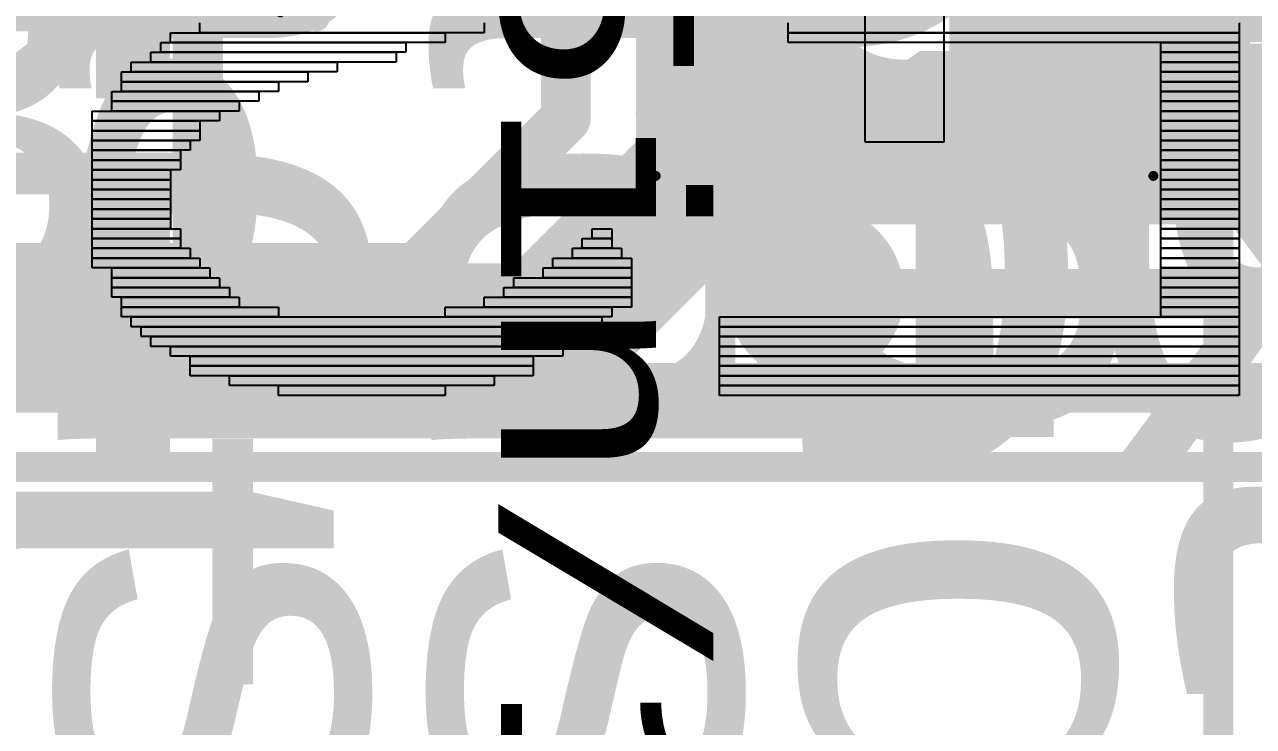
# Model space of a CAD drawing. Header units: inches. Extents: x -2.12 to 4.45, y -3.15 to 1.57.
# Drawn here: x 0.3591 to 0.6058, y -1.5477 to -1.4068 of the extents above; entities that cross this region are included whole.
import ezdxf

# ---------------------------------------------------------------- set-up
doc = ezdxf.new("R2010")
doc.units = ezdxf.units.IN
doc.header["$MEASUREMENT"] = 0
for name, color, linetype in [('Bottom', 5, 'Continuous'), ('Bottom Solder', 6, 'Continuous'), ('bPlace', 56, 'Continuous'), ('Dimension', 6, 'Continuous'), ('Keep-Out Layer', 6, 'Continuous'), ('Measures', 56, 'Continuous'), ('tDocu', 76, 'Continuous'), ('Top', 1, 'Continuous'), ('Top Glue Points', 56, 'Continuous'), ('Top Paste', 8, 'Continuous'), ('Top Solder', 216, 'Continuous'), ('Top Value', 56, 'Continuous'), ('tPlace', 56, 'Continuous'), ('Via Holes', 16, 'Continuous')]:
    doc.layers.add(name, color=color, linetype=linetype)
doc.styles.add('Arial', font='', dxfattribs={"height": 0.2})
doc.styles.add('Courier New', font='', dxfattribs={"height": 0.2})
doc.styles.get('Arial').set_extended_font_data('Arial')
doc.styles.get('Courier New').set_extended_font_data('Courier New')

# ---------------------------------------------------------------- blocks, each defined once
blk = doc.blocks.new('LED_0805_17')
at = {"layer": 'Top'}
for points in [[(-0.06299, 0.02953), (-0.01181, 0.02953), (-0.01181, -0.02953), (-0.06299, -0.02953)], [(0.01181, 0.02953), (0.06299, 0.02953), (0.06299, -0.02953), (0.01181, -0.02953)]]:
    blk.add_hatch(color=1, dxfattribs=at).paths.add_polyline_path(points)
at = {"layer": 'Top Paste'}
for points in [[(-0.06299, 0.02953), (-0.01181, 0.02953), (-0.01181, -0.02953), (-0.06299, -0.02953)], [(0.01181, 0.02953), (0.06299, 0.02953), (0.06299, -0.02953), (0.01181, -0.02953)]]:
    blk.add_hatch(color=8, dxfattribs=at).paths.add_polyline_path(points)
at = {"layer": 'Top Solder'}
for points in [[(-0.06699, 0.03353), (-0.00781, 0.03353), (-0.00781, -0.03353), (-0.06699, -0.03353)], [(0.00781, 0.03353), (0.06699, 0.03353), (0.06699, -0.03353), (0.00781, -0.03353)]]:
    blk.add_hatch(color=216, dxfattribs=at).paths.add_polyline_path(points)
at = {"layer": 'Top', "const_width": 0.002}
for points in [[(-0.07768, -0.0387), (-0.07768, 0.0387)], [(-0.07768, 0.0387), (0.07768, 0.0387)], [(0.07768, -0.0387), (0.07768, 0.0387)], [(-0.07768, -0.0387), (0.07768, -0.0387)]]:
    blk.add_lwpolyline(points, dxfattribs=at)
at = {"layer": 'Top', "const_width": 0.001}
for points in [[(-0.07818, 0.0387, 1), (-0.07718, 0.0387, 1)], [(-0.07818, 0.0387, 1), (-0.07718, 0.0387, 1)], [(0.07718, 0.0387, 1), (0.07818, 0.0387, 1)], [(0.07718, 0.0387, 1), (0.07818, 0.0387, 1)], [(-0.07818, -0.0387, 1), (-0.07718, -0.0387, 1)], [(-0.07818, -0.0387, 1), (-0.07718, -0.0387, 1)], [(0.07718, -0.0387, 1), (0.07818, -0.0387, 1)], [(0.07718, -0.0387, 1), (0.07818, -0.0387, 1)]]:
    blk.add_lwpolyline(points, format="xyb", close=True, dxfattribs=at)
at = {"layer": 'tPlace', "const_width": 0.005}
for points in [[(-0.065, 0.04, -0.414214), (-0.08, 0.025)], [(-0.08, -0.025, -0.414214), (-0.065, -0.04)]]:
    blk.add_lwpolyline(points, format="xyb", dxfattribs=at)
for points in [[(-0.065, 0.04), (-0.015, 0.04)], [(0.015, 0.04), (0.075, 0.04)], [(0.075, -0.04), (0.075, 0.04)], [(0.085, -0.04), (0.085, 0.04)], [(-0.08, -0.025), (-0.08, 0.025)], [(-0.065, -0.04), (-0.015, -0.04)], [(0.015, -0.04), (0.075, -0.04)]]:
    blk.add_lwpolyline(points, dxfattribs=at)
at = {"layer": 'tPlace', "const_width": 0.0025}
for points in [[(-0.06625, 0.04, 1), (-0.06375, 0.04, 1)], [(-0.06625, 0.04, 1), (-0.06375, 0.04, 1)], [(-0.01625, 0.04, 1), (-0.01375, 0.04, 1)], [(0.01375, 0.04, 1), (0.01625, 0.04, 1)], [(0.07375, 0.04, 1), (0.07625, 0.04, 1)], [(0.07375, 0.04, 1), (0.07625, 0.04, 1)], [(0.08375, 0.04, 1), (0.08625, 0.04, 1)], [(-0.08125, 0.025, 1), (-0.07875, 0.025, 1)], [(-0.08125, 0.025, 1), (-0.07875, 0.025, 1)], [(-0.08125, -0.025, 1), (-0.07875, -0.025, 1)], [(-0.08125, -0.025, 1), (-0.07875, -0.025, 1)], [(-0.06625, -0.04, 1), (-0.06375, -0.04, 1)], [(-0.06625, -0.04, 1), (-0.06375, -0.04, 1)], [(-0.01625, -0.04, 1), (-0.01375, -0.04, 1)], [(0.01375, -0.04, 1), (0.01625, -0.04, 1)], [(0.07375, -0.04, 1), (0.07625, -0.04, 1)], [(0.07375, -0.04, 1), (0.07625, -0.04, 1)], [(0.08375, -0.04, 1), (0.08625, -0.04, 1)]]:
    blk.add_lwpolyline(points, format="xyb", close=True, dxfattribs=at)
blk = doc.blocks.new('SMD3225_3_2X2_5X0_7_MTC_L_43')
at = {"layer": 'Measures', "style": 'Courier New'}
for s, p in [('Inner Pad Padstyle: RX47Y-4D0T', (-0.666, -0.315)), ('Outer Pad Padstyle: RX47Y59D0T', (-0.659, -0.415)), ('Alternate 1 Padstyle: OX60Y90D30P', (-0.712, -0.515))]:
    blk.add_text(s, height=0.0775, dxfattribs=at).set_placement(p)
blk = doc.blocks.new('TO_236AB_NEX_L_53')
at = {"layer": 'Measures', "style": 'Courier New'}
for s, p in [('Alt 1 Padstyle: OX60Y90D30P', (-0.583, -0.456)), ('Alt 2 Padstyle: OX90Y60D30P', (-0.583, -0.53))]:
    blk.add_text(s, height=0.0775, dxfattribs=at).set_placement(p)
blk = doc.blocks.new('CONN_QTH_030_02_L_D_A_K_FR_S00_72')
at = {"layer": 'Measures', "style": 'Courier New'}
blk.add_text('Alt 2 Padstyle: OX90Y60D30P', height=0.0775, dxfattribs=at).set_placement((-0.583, -1.357))
blk = doc.blocks.new('R0603_87')
at = {"layer": 'Top'}
for points in [[(-0.043, 0.0197), (-0.013, 0.0197), (-0.013, -0.0197), (-0.043, -0.0197)], [(0.013, 0.0197), (0.043, 0.0197), (0.043, -0.0197), (0.013, -0.0197)]]:
    blk.add_hatch(color=1, dxfattribs=at).paths.add_polyline_path(points)
at = {"layer": 'Top Paste'}
for points in [[(-0.043, 0.0197), (-0.013, 0.0197), (-0.013, -0.0197), (-0.043, -0.0197)], [(0.013, 0.0197), (0.043, 0.0197), (0.043, -0.0197), (0.013, -0.0197)]]:
    blk.add_hatch(color=8, dxfattribs=at).paths.add_polyline_path(points)
at = {"layer": 'Top Solder'}
for points in [[(-0.047, 0.0237), (-0.009, 0.0237), (-0.009, -0.0237), (-0.047, -0.0237)], [(0.009, 0.0237), (0.047, 0.0237), (0.047, -0.0237), (0.009, -0.0237)]]:
    blk.add_hatch(color=216, dxfattribs=at).paths.add_polyline_path(points)
at = {"layer": 'Top', "const_width": 0.002}
for points in [[(-0.04996, -0.02256), (-0.04996, 0.02256)], [(-0.04996, 0.02256), (0.04996, 0.02256)], [(0.04996, -0.02256), (0.04996, 0.02256)], [(-0.04996, -0.02256), (0.04996, -0.02256)]]:
    blk.add_lwpolyline(points, dxfattribs=at)
at = {"layer": 'Top', "const_width": 0.001}
for points in [[(-0.05046, 0.02256, 1), (-0.04946, 0.02256, 1)], [(-0.05046, 0.02256, 1), (-0.04946, 0.02256, 1)], [(0.04946, 0.02256, 1), (0.05046, 0.02256, 1)], [(0.04946, 0.02256, 1), (0.05046, 0.02256, 1)], [(-0.05046, -0.02256, 1), (-0.04946, -0.02256, 1)], [(-0.05046, -0.02256, 1), (-0.04946, -0.02256, 1)], [(0.04946, -0.02256, 1), (0.05046, -0.02256, 1)], [(0.04946, -0.02256, 1), (0.05046, -0.02256, 1)]]:
    blk.add_lwpolyline(points, format="xyb", close=True, dxfattribs=at)
at = {"layer": 'Top Glue Points'}
for p, q in [((-0.00787, -0.01575), (-0.00787, 0.01575)), ((-0.00787, 0.01575), (0.00787, 0.01575)), ((0.00787, 0.01575), (0.00787, -0.01575)), ((0.00787, -0.01575), (-0.00787, -0.01575))]:
    blk.add_line(p, q, dxfattribs=at)
at = {"layer": 'tPlace', "const_width": 0.00787}
for points in [[(-0.05, -0.025), (-0.05, 0.025)], [(-0.05, 0.025), (-0.02, 0.025)], [(0.02, 0.025), (0.05, 0.025)], [(0.05, -0.025), (0.05, 0.025)], [(-0.05, -0.025), (-0.02, -0.025)], [(0.02, -0.025), (0.05, -0.025)]]:
    blk.add_lwpolyline(points, dxfattribs=at)
at = {"layer": 'tPlace', "const_width": 0.00394}
for points in [[(-0.05197, 0.025, 1), (-0.04803, 0.025, 1)], [(-0.05197, 0.025, 1), (-0.04803, 0.025, 1)], [(-0.02197, 0.025, 1), (-0.01803, 0.025, 1)], [(0.01803, 0.025, 1), (0.02197, 0.025, 1)], [(0.04803, 0.025, 1), (0.05197, 0.025, 1)], [(0.04803, 0.025, 1), (0.05197, 0.025, 1)], [(-0.05197, -0.025, 1), (-0.04803, -0.025, 1)], [(-0.05197, -0.025, 1), (-0.04803, -0.025, 1)], [(-0.02197, -0.025, 1), (-0.01803, -0.025, 1)], [(0.01803, -0.025, 1), (0.02197, -0.025, 1)], [(0.04803, -0.025, 1), (0.05197, -0.025, 1)], [(0.04803, -0.025, 1), (0.05197, -0.025, 1)]]:
    blk.add_lwpolyline(points, format="xyb", close=True, dxfattribs=at)
blk = doc.blocks.new('TO_236_VIS_L_90')
at = {"layer": 'Measures', "style": 'Courier New'}
for s, p in [('Top Padstyle: RX20Y40D0T', (-0.53, -0.308)), ('Bottom Padstyle: RX20Y40D0T', (-0.583, -0.383)), ('Alt 1 Padstyle: OX60Y90D30P', (-0.583, -0.458)), ('Alt 2 Padstyle: OX90Y60D30P', (-0.583, -0.533))]:
    blk.add_text(s, height=0.0775, dxfattribs=at).set_placement(p)
blk = doc.blocks.new('TO_236AB_NEX_L_93')
at = {"layer": 'Top'}
blk.add_hatch(color=1, dxfattribs=at).paths.add_polyline_path([(0.028, -0.0215), (0.047, -0.0215), (0.047, -0.0555), (0.028, -0.0555)])
at = {"layer": 'Top Paste'}
blk.add_hatch(color=8, dxfattribs=at).paths.add_polyline_path([(0.028, -0.0215), (0.047, -0.0215), (0.047, -0.0555), (0.028, -0.0555)])
at = {"layer": 'Top Solder'}
blk.add_hatch(color=216, dxfattribs=at).paths.add_polyline_path([(0.024, -0.0175), (0.051, -0.0175), (0.051, -0.0595), (0.024, -0.0595)])
at = {"layer": 'Measures', "const_width": 0.006}
for points in [[(0.038, -0.05), (0, -0.05)], [(0.038, -0.15), (0.038, -0.05)], [(0.21, -0.05), (0.038, -0.05)], [(0.038, -0.15), (0.048, -0.144)], [(0.048, -0.154), (0.048, -0.144)], [(0.048, -0.154), (0.038, -0.15)], [(0.088, -0.15), (0.038, -0.15)], [(0.038, -0.164), (0.038, -0.15)]]:
    blk.add_lwpolyline(points, dxfattribs=at)
at = {"layer": 'Measures', "const_width": 0.003}
for points in [[(0.0365, -0.05, 1), (0.0395, -0.05, 1)], [(0.0365, -0.05, 1), (0.0395, -0.05, 1)], [(0.0365, -0.05, 1), (0.0395, -0.05, 1)], [(0.0465, -0.144, 1), (0.0495, -0.144, 1)], [(0.0465, -0.144, 1), (0.0495, -0.144, 1)], [(0.0365, -0.15, 1), (0.0395, -0.15, 1)], [(0.0365, -0.15, 1), (0.0395, -0.15, 1)], [(0.0365, -0.15, 1), (0.0395, -0.15, 1)], [(0.0365, -0.15, 1), (0.0395, -0.15, 1)], [(0.0365, -0.15, 1), (0.0395, -0.15, 1)], [(0.0865, -0.15, 1), (0.0895, -0.15, 1)], [(0.0465, -0.154, 1), (0.0495, -0.154, 1)], [(0.0465, -0.154, 1), (0.0495, -0.154, 1)], [(0.0365, -0.164, 1), (0.0395, -0.164, 1)]]:
    blk.add_lwpolyline(points, format="xyb", close=True, dxfattribs=at)
at = {"layer": 'tDocu', "const_width": 0.006}
for points in [[(0.028, -0.05), (0.028, -0.028)], [(0.047, -0.049), (0.047, -0.028)], [(0.028, -0.05), (0.047, -0.049)]]:
    blk.add_lwpolyline(points, dxfattribs=at)
at = {"layer": 'tDocu', "const_width": 0.003}
for points in [[(0.0455, -0.049, 1), (0.0485, -0.049, 1)], [(0.0455, -0.049, 1), (0.0485, -0.049, 1)], [(0.0265, -0.05, 1), (0.0295, -0.05, 1)], [(0.0265, -0.05, 1), (0.0295, -0.05, 1)]]:
    blk.add_lwpolyline(points, format="xyb", close=True, dxfattribs=at)
at = {"layer": 'Measures', "style": 'Courier New'}
for s, height, p in [('0.075in/1.905mm', 0.03875, (-0.159, -0.194)), ('Top Padstyle: RX19Y34D0T', 0.0775, (-0.53, -0.306))]:
    blk.add_text(s, height=height, dxfattribs=at).set_placement(p)

msp = doc.modelspace()

# ---------------------------------------------------------------- hatches: boundary and pattern name
at = {"layer": 'Bottom'}
h = msp.add_hatch(color=5, dxfattribs=at)
edge = h.paths.add_edge_path()
edge.add_arc((0.5178, -1.46083), 0.013905, 0, 360)
at = {"layer": 'Bottom Solder'}
h = msp.add_hatch(color=6, dxfattribs=at)
edge = h.paths.add_edge_path()
edge.add_arc((0.5178, -1.46083), 0.017905, 0, 360)
at = {"layer": 'Top'}
h = msp.add_hatch(color=1, dxfattribs=at)
edge = h.paths.add_edge_path()
edge.add_arc((0.5178, -1.46083), 0.013905, 0, 360)
at = {"layer": 'Top Solder'}
h = msp.add_hatch(color=216, dxfattribs=at)
edge = h.paths.add_edge_path()
edge.add_arc((0.5178, -1.46083), 0.017905, 0, 360)
at = {"layer": 'Via Holes'}
h = msp.add_hatch(color=7, dxfattribs=at)
edge = h.paths.add_edge_path()
edge.add_arc((0.5178, -1.46083), 0.005905, 0, 360)

# ---------------------------------------------------------------- linework, layer by layer
at = {"layer": 'Bottom'}
for points, const_width in [([(0.46367, -1.46974), (0.50149, -1.43192)], 0.03), ([(0.50149, -1.43192), (0.72099, -1.43192)], 0.03), ([(-0.43307, -1.46974), (0.46367, -1.46974)], 0.03), ([(0.5178, -1.46083), (0.69106, -1.46083)], 0.01)]:
    msp.add_lwpolyline(points, dxfattribs=dict(at, const_width=const_width))
for points, const_width in [([(0.49399, -1.43192, 1), (0.50899, -1.43192, 1)], 0.015), ([(0.49399, -1.43192, 1), (0.50899, -1.43192, 1)], 0.015), ([(0.45617, -1.46974, 1), (0.47117, -1.46974, 1)], 0.015), ([(0.45617, -1.46974, 1), (0.47117, -1.46974, 1)], 0.015), ([(0.5153, -1.46083, 1), (0.5203, -1.46083, 1)], 0.005)]:
    msp.add_lwpolyline(points, format="xyb", close=True, dxfattribs=dict(at, const_width=const_width))
at = {"layer": 'bPlace'}
for p, q in [((0.38843, -1.41037), (0.38843, -1.40841)), ((0.38843, -1.40841), (0.44355, -1.40841)), ((0.39434, -1.40841), (0.39434, -1.40644)), ((0.45142, -1.40841), (0.39434, -1.40841)), ((0.44355, -1.40841), (0.44355, -1.41037)), ((0.45142, -1.40644), (0.45142, -1.40841)), ((0.51245, -1.40841), (0.51245, -1.40644)), ((0.603, -1.40841), (0.51245, -1.40841)), ((0.51245, -1.41037), (0.51245, -1.40841)), ((0.51245, -1.40841), (0.603, -1.40841)), ((0.603, -1.40644), (0.603, -1.40841)), ((0.603, -1.40841), (0.603, -1.41037)), ((0.38646, -1.41234), (0.38646, -1.41037)), ((0.38646, -1.41037), (0.43567, -1.41037)), ((0.44355, -1.41037), (0.38843, -1.41037)), ((0.43567, -1.41037), (0.43567, -1.41234)), ((0.603, -1.41037), (0.51245, -1.41037)), ((0.58725, -1.41234), (0.58725, -1.41037)), ((0.58725, -1.41037), (0.603, -1.41037)), ((0.603, -1.41037), (0.603, -1.41234)), ((0.38449, -1.41431), (0.38449, -1.41234)), ((0.38449, -1.41234), (0.43371, -1.41234)), ((0.43567, -1.41234), (0.38646, -1.41234)), ((0.43371, -1.41234), (0.43371, -1.41431)), ((0.603, -1.41234), (0.58725, -1.41234)), ((0.58725, -1.41431), (0.58725, -1.41234)), ((0.58725, -1.41234), (0.603, -1.41234)), ((0.603, -1.41234), (0.603, -1.41431)), ((0.38056, -1.41628), (0.38056, -1.41431)), ((0.38056, -1.41431), (0.42189, -1.41431)), ((0.43371, -1.41431), (0.38449, -1.41431)), ((0.42189, -1.41431), (0.42189, -1.41628)), ((0.603, -1.41431), (0.58725, -1.41431)), ((0.58725, -1.41628), (0.58725, -1.41431)), ((0.58725, -1.41431), (0.603, -1.41431)), ((0.603, -1.41431), (0.603, -1.41628)), ((0.37859, -1.41825), (0.37859, -1.41628)), ((0.37859, -1.41628), (0.41599, -1.41628)), ((0.41599, -1.41825), (0.37859, -1.41825)), ((0.37859, -1.42022), (0.37859, -1.41825)), ((0.37859, -1.41825), (0.41008, -1.41825)), ((0.42189, -1.41628), (0.38056, -1.41628)), ((0.41008, -1.41825), (0.41008, -1.42022)), ((0.41599, -1.41628), (0.41599, -1.41825)), ((0.603, -1.41628), (0.58725, -1.41628)), ((0.58725, -1.41825), (0.58725, -1.41628)), ((0.58725, -1.41628), (0.603, -1.41628)), ((0.603, -1.41825), (0.58725, -1.41825)), ((0.58725, -1.42022), (0.58725, -1.41825)), ((0.58725, -1.41825), (0.603, -1.41825)), ((0.603, -1.41628), (0.603, -1.41825)), ((0.603, -1.41825), (0.603, -1.42022)), ((0.37662, -1.42218), (0.37662, -1.42022)), ((0.37662, -1.42022), (0.40615, -1.42022)), ((0.41008, -1.42022), (0.37859, -1.42022)), ((0.40615, -1.42022), (0.40615, -1.42218)), ((0.603, -1.42022), (0.58725, -1.42022)), ((0.58725, -1.42218), (0.58725, -1.42022)), ((0.58725, -1.42022), (0.603, -1.42022)), ((0.603, -1.42022), (0.603, -1.42218)), ((0.40615, -1.42218), (0.37662, -1.42218)), ((0.37662, -1.42415), (0.37662, -1.42218)), ((0.37662, -1.42218), (0.40221, -1.42218)), ((0.40221, -1.42218), (0.40221, -1.42415)), ((0.603, -1.42218), (0.58725, -1.42218)), ((0.58725, -1.42415), (0.58725, -1.42218)), ((0.58725, -1.42218), (0.603, -1.42218)), ((0.603, -1.42218), (0.603, -1.42415)), ((0.37268, -1.42612), (0.37268, -1.42415)), ((0.37268, -1.42415), (0.39827, -1.42415)), ((0.40221, -1.42415), (0.37662, -1.42415)), ((0.39827, -1.42415), (0.39827, -1.42612)), ((0.603, -1.42415), (0.58725, -1.42415)), ((0.58725, -1.42612), (0.58725, -1.42415)), ((0.58725, -1.42415), (0.603, -1.42415)), ((0.603, -1.42415), (0.603, -1.42612)), ((0.39827, -1.42612), (0.37268, -1.42612)), ((0.37268, -1.42809), (0.37268, -1.42612)), ((0.37268, -1.42612), (0.39434, -1.42612)), ((0.39434, -1.42809), (0.37268, -1.42809)), ((0.37268, -1.43006), (0.37268, -1.42809)), ((0.37268, -1.42809), (0.39434, -1.42809)), ((0.39434, -1.42612), (0.39434, -1.42809)), ((0.39434, -1.42809), (0.39434, -1.43006)), ((0.603, -1.42612), (0.58725, -1.42612)), ((0.58725, -1.42809), (0.58725, -1.42612)), ((0.58725, -1.42612), (0.603, -1.42612)), ((0.603, -1.42809), (0.58725, -1.42809)), ((0.58725, -1.43006), (0.58725, -1.42809)), ((0.58725, -1.42809), (0.603, -1.42809)), ((0.603, -1.42612), (0.603, -1.42809)), ((0.603, -1.42809), (0.603, -1.43006)), ((0.39434, -1.43006), (0.37268, -1.43006)), ((0.37268, -1.43203), (0.37268, -1.43006)), ((0.37268, -1.43006), (0.39237, -1.43006)), ((0.39237, -1.43006), (0.39237, -1.43203)), ((0.603, -1.43006), (0.58725, -1.43006)), ((0.58725, -1.43203), (0.58725, -1.43006)), ((0.58725, -1.43006), (0.603, -1.43006)), ((0.603, -1.43006), (0.603, -1.43203)), ((0.39237, -1.43203), (0.37268, -1.43203)), ((0.37268, -1.434), (0.37268, -1.43203)), ((0.37268, -1.43203), (0.3904, -1.43203)), ((0.3904, -1.43203), (0.3904, -1.434)), ((0.603, -1.43203), (0.58725, -1.43203)), ((0.58725, -1.434), (0.58725, -1.43203)), ((0.58725, -1.43203), (0.603, -1.43203)), ((0.603, -1.43203), (0.603, -1.434)), ((0.3904, -1.434), (0.37268, -1.434)), ((0.37268, -1.43596), (0.37268, -1.434)), ((0.37268, -1.434), (0.3904, -1.434)), ((0.3904, -1.434), (0.3904, -1.43596)), ((0.603, -1.434), (0.58725, -1.434)), ((0.58725, -1.43596), (0.58725, -1.434)), ((0.58725, -1.434), (0.603, -1.434)), ((0.603, -1.434), (0.603, -1.43596)), ((0.3904, -1.43596), (0.37268, -1.43596)), ((0.37268, -1.43793), (0.37268, -1.43596)), ((0.37268, -1.43596), (0.38843, -1.43596)), ((0.38843, -1.43793), (0.37268, -1.43793)), ((0.37268, -1.4399), (0.37268, -1.43793)), ((0.37268, -1.43793), (0.38843, -1.43793)), ((0.38843, -1.43596), (0.38843, -1.43793)), ((0.38843, -1.43793), (0.38843, -1.4399)), ((0.603, -1.43596), (0.58725, -1.43596)), ((0.58725, -1.43793), (0.58725, -1.43596)), ((0.58725, -1.43596), (0.603, -1.43596)), ((0.603, -1.43793), (0.58725, -1.43793)), ((0.58725, -1.4399), (0.58725, -1.43793)), ((0.58725, -1.43793), (0.603, -1.43793)), ((0.603, -1.43596), (0.603, -1.43793)), ((0.603, -1.43793), (0.603, -1.4399)), ((0.38843, -1.4399), (0.37268, -1.4399)), ((0.37268, -1.44187), (0.37268, -1.4399)), ((0.37268, -1.4399), (0.38843, -1.4399)), ((0.38843, -1.4399), (0.38843, -1.44187)), ((0.603, -1.4399), (0.58725, -1.4399)), ((0.58725, -1.44187), (0.58725, -1.4399)), ((0.58725, -1.4399), (0.603, -1.4399)), ((0.603, -1.4399), (0.603, -1.44187)), ((0.38843, -1.44187), (0.37268, -1.44187)), ((0.37268, -1.44384), (0.37268, -1.44187)), ((0.37268, -1.44187), (0.38843, -1.44187)), ((0.38843, -1.44187), (0.38843, -1.44384)), ((0.603, -1.44187), (0.58725, -1.44187)), ((0.58725, -1.44384), (0.58725, -1.44187)), ((0.58725, -1.44187), (0.603, -1.44187)), ((0.603, -1.44187), (0.603, -1.44384)), ((0.38843, -1.44384), (0.37268, -1.44384)), ((0.37268, -1.44581), (0.37268, -1.44384)), ((0.37268, -1.44384), (0.38843, -1.44384)), ((0.38843, -1.44384), (0.38843, -1.44581)), ((0.603, -1.44384), (0.58725, -1.44384)), ((0.58725, -1.44581), (0.58725, -1.44384)), ((0.58725, -1.44384), (0.603, -1.44384)), ((0.603, -1.44384), (0.603, -1.44581)), ((0.38843, -1.44581), (0.37268, -1.44581)), ((0.37268, -1.44778), (0.37268, -1.44581)), ((0.37268, -1.44581), (0.38843, -1.44581)), ((0.38843, -1.44778), (0.37268, -1.44778)), ((0.37268, -1.44974), (0.37268, -1.44778)), ((0.37268, -1.44778), (0.3904, -1.44778)), ((0.38843, -1.44581), (0.38843, -1.44778)), ((0.3904, -1.44778), (0.3904, -1.44974)), ((0.47308, -1.44974), (0.47308, -1.44778)), ((0.47308, -1.44778), (0.47701, -1.44778)), ((0.47701, -1.44778), (0.47701, -1.44974)), ((0.603, -1.44581), (0.58725, -1.44581)), ((0.58725, -1.44778), (0.58725, -1.44581)), ((0.58725, -1.44581), (0.603, -1.44581)), ((0.603, -1.44778), (0.58725, -1.44778)), ((0.58725, -1.44974), (0.58725, -1.44778)), ((0.58725, -1.44778), (0.603, -1.44778)), ((0.603, -1.44581), (0.603, -1.44778)), ((0.603, -1.44778), (0.603, -1.44974)), ((0.3904, -1.44974), (0.37268, -1.44974)), ((0.37268, -1.45171), (0.37268, -1.44974)), ((0.37268, -1.44974), (0.3904, -1.44974)), ((0.3904, -1.44974), (0.3904, -1.45171)), ((0.47111, -1.45171), (0.47111, -1.44974)), ((0.47111, -1.44974), (0.47701, -1.44974)), ((0.47701, -1.44974), (0.47308, -1.44974)), ((0.47701, -1.44974), (0.47701, -1.45171)), ((0.603, -1.44974), (0.58725, -1.44974)), ((0.58725, -1.45171), (0.58725, -1.44974)), ((0.58725, -1.44974), (0.603, -1.44974)), ((0.603, -1.44974), (0.603, -1.45171)), ((0.3904, -1.45171), (0.37268, -1.45171)), ((0.37268, -1.45368), (0.37268, -1.45171)), ((0.37268, -1.45171), (0.39237, -1.45171)), ((0.39237, -1.45171), (0.39237, -1.45368)), ((0.46914, -1.45368), (0.46914, -1.45171)), ((0.46914, -1.45171), (0.47898, -1.45171)), ((0.47701, -1.45171), (0.47111, -1.45171)), ((0.47898, -1.45171), (0.47898, -1.45368)), ((0.603, -1.45171), (0.58725, -1.45171)), ((0.58725, -1.45368), (0.58725, -1.45171)), ((0.58725, -1.45171), (0.603, -1.45171)), ((0.603, -1.45171), (0.603, -1.45368)), ((0.39237, -1.45368), (0.37268, -1.45368)), ((0.37268, -1.45565), (0.37268, -1.45368)), ((0.37268, -1.45368), (0.39434, -1.45368)), ((0.39434, -1.45565), (0.37268, -1.45565)), ((0.37662, -1.45762), (0.37662, -1.45565)), ((0.37662, -1.45565), (0.3963, -1.45565)), ((0.39434, -1.45368), (0.39434, -1.45565)), ((0.3963, -1.45565), (0.3963, -1.45762)), ((0.46323, -1.45762), (0.46323, -1.45565)), ((0.46323, -1.45565), (0.48095, -1.45565)), ((0.4652, -1.45565), (0.4652, -1.45368)), ((0.4652, -1.45368), (0.48095, -1.45368)), ((0.48095, -1.45565), (0.4652, -1.45565)), ((0.47898, -1.45368), (0.46914, -1.45368)), ((0.48095, -1.45368), (0.48095, -1.45565)), ((0.48095, -1.45565), (0.48095, -1.45762)), ((0.603, -1.45368), (0.58725, -1.45368)), ((0.58725, -1.45565), (0.58725, -1.45368)), ((0.58725, -1.45368), (0.603, -1.45368)), ((0.603, -1.45565), (0.58725, -1.45565)), ((0.58725, -1.45762), (0.58725, -1.45565)), ((0.58725, -1.45565), (0.603, -1.45565)), ((0.603, -1.45368), (0.603, -1.45565)), ((0.603, -1.45565), (0.603, -1.45762)), ((0.3963, -1.45762), (0.37662, -1.45762)), ((0.37662, -1.45959), (0.37662, -1.45762)), ((0.37662, -1.45762), (0.39827, -1.45762)), ((0.39827, -1.45762), (0.39827, -1.45959)), ((0.45733, -1.45959), (0.45733, -1.45762)), ((0.45733, -1.45762), (0.48095, -1.45762)), ((0.48095, -1.45762), (0.46323, -1.45762)), ((0.48095, -1.45762), (0.48095, -1.45959)), ((0.603, -1.45762), (0.58725, -1.45762)), ((0.58725, -1.45959), (0.58725, -1.45762)), ((0.58725, -1.45762), (0.603, -1.45762)), ((0.603, -1.45762), (0.603, -1.45959)), ((0.39827, -1.45959), (0.37662, -1.45959)), ((0.37662, -1.46155), (0.37662, -1.45959)), ((0.37662, -1.45959), (0.40024, -1.45959)), ((0.40024, -1.45959), (0.40024, -1.46155)), ((0.45536, -1.46155), (0.45536, -1.45959)), ((0.45536, -1.45959), (0.48095, -1.45959)), ((0.48095, -1.45959), (0.45733, -1.45959)), ((0.48095, -1.45959), (0.48095, -1.46155)), ((0.603, -1.45959), (0.58725, -1.45959)), ((0.58725, -1.46155), (0.58725, -1.45959)), ((0.58725, -1.45959), (0.603, -1.45959)), ((0.603, -1.45959), (0.603, -1.46155)), ((0.40024, -1.46155), (0.37662, -1.46155)), ((0.37859, -1.46352), (0.37859, -1.46155)), ((0.37859, -1.46155), (0.40221, -1.46155)), ((0.40221, -1.46155), (0.40221, -1.46352)), ((0.45142, -1.46352), (0.45142, -1.46155)), ((0.45142, -1.46155), (0.48095, -1.46155)), ((0.48095, -1.46155), (0.45536, -1.46155)), ((0.48095, -1.46155), (0.48095, -1.46352)), ((0.603, -1.46155), (0.58725, -1.46155)), ((0.58725, -1.46352), (0.58725, -1.46155)), ((0.58725, -1.46155), (0.603, -1.46155)), ((0.603, -1.46155), (0.603, -1.46352)), ((0.40221, -1.46352), (0.37859, -1.46352)), ((0.37859, -1.46549), (0.37859, -1.46352)), ((0.37859, -1.46352), (0.41008, -1.46352)), ((0.41008, -1.46549), (0.37859, -1.46549)), ((0.38056, -1.46746), (0.38056, -1.46549)), ((0.38056, -1.46549), (0.47504, -1.46549)), ((0.41008, -1.46352), (0.41008, -1.46549)), ((0.44355, -1.46549), (0.44355, -1.46352)), ((0.44355, -1.46352), (0.47701, -1.46352)), ((0.47701, -1.46549), (0.44355, -1.46549)), ((0.48095, -1.46352), (0.45142, -1.46352)), ((0.47504, -1.46549), (0.47504, -1.46746)), ((0.47701, -1.46352), (0.47701, -1.46549)), ((0.49867, -1.46746), (0.49867, -1.46549)), ((0.49867, -1.46549), (0.603, -1.46549)), ((0.603, -1.46352), (0.58725, -1.46352)), ((0.58725, -1.46549), (0.58725, -1.46352)), ((0.58725, -1.46352), (0.603, -1.46352)), ((0.603, -1.46549), (0.58725, -1.46549)), ((0.603, -1.46352), (0.603, -1.46549)), ((0.603, -1.46549), (0.603, -1.46746)), ((0.47504, -1.46746), (0.38056, -1.46746)), ((0.38252, -1.46943), (0.38252, -1.46746)), ((0.38252, -1.46746), (0.47504, -1.46746)), ((0.47504, -1.46746), (0.47504, -1.46943)), ((0.603, -1.46746), (0.49867, -1.46746)), ((0.49867, -1.46943), (0.49867, -1.46746)), ((0.49867, -1.46746), (0.603, -1.46746)), ((0.603, -1.46746), (0.603, -1.46943)), ((0.47504, -1.46943), (0.38252, -1.46943)), ((0.38449, -1.4714), (0.38449, -1.46943)), ((0.38449, -1.46943), (0.47308, -1.46943)), ((0.47308, -1.46943), (0.47308, -1.4714)), ((0.603, -1.46943), (0.49867, -1.46943)), ((0.49867, -1.4714), (0.49867, -1.46943)), ((0.49867, -1.46943), (0.603, -1.46943)), ((0.603, -1.46943), (0.603, -1.4714)), ((0.47308, -1.4714), (0.38449, -1.4714)), ((0.38843, -1.47337), (0.38843, -1.4714)), ((0.38843, -1.4714), (0.46717, -1.4714)), ((0.46717, -1.4714), (0.46717, -1.47337)), ((0.603, -1.4714), (0.49867, -1.4714)), ((0.49867, -1.47337), (0.49867, -1.4714)), ((0.49867, -1.4714), (0.603, -1.4714)), ((0.603, -1.4714), (0.603, -1.47337)), ((0.46717, -1.47337), (0.38843, -1.47337)), ((0.39237, -1.47533), (0.39237, -1.47337)), ((0.39237, -1.47337), (0.46126, -1.47337)), ((0.46126, -1.47533), (0.39237, -1.47533)), ((0.39237, -1.4773), (0.39237, -1.47533)), ((0.39237, -1.47533), (0.46126, -1.47533)), ((0.46126, -1.47337), (0.46126, -1.47533)), ((0.46126, -1.47533), (0.46126, -1.4773)), ((0.603, -1.47337), (0.49867, -1.47337)), ((0.49867, -1.47533), (0.49867, -1.47337)), ((0.49867, -1.47337), (0.603, -1.47337)), ((0.603, -1.47533), (0.49867, -1.47533)), ((0.49867, -1.4773), (0.49867, -1.47533)), ((0.49867, -1.47533), (0.603, -1.47533)), ((0.603, -1.47337), (0.603, -1.47533)), ((0.603, -1.47533), (0.603, -1.4773)), ((0.46126, -1.4773), (0.39237, -1.4773)), ((0.40024, -1.47927), (0.40024, -1.4773)), ((0.40024, -1.4773), (0.45339, -1.4773)), ((0.45339, -1.4773), (0.45339, -1.47927)), ((0.603, -1.4773), (0.49867, -1.4773)), ((0.49867, -1.47927), (0.49867, -1.4773)), ((0.49867, -1.4773), (0.603, -1.4773)), ((0.603, -1.4773), (0.603, -1.47927)), ((0.45339, -1.47927), (0.40024, -1.47927)), ((0.41008, -1.48124), (0.41008, -1.47927)), ((0.41008, -1.47927), (0.44355, -1.47927)), ((0.44355, -1.47927), (0.44355, -1.48124)), ((0.603, -1.47927), (0.49867, -1.47927)), ((0.49867, -1.48124), (0.49867, -1.47927)), ((0.49867, -1.47927), (0.603, -1.47927)), ((0.603, -1.47927), (0.603, -1.48124)), ((0.44355, -1.48124), (0.41008, -1.48124)), ((0.603, -1.48124), (0.49867, -1.48124))]:
    msp.add_line(p, q, dxfattribs=at)
at = {"layer": 'Dimension', "const_width": 0.006}
msp.add_lwpolyline([(-0.65035, -1.49561), (2.89296, -1.49561)], dxfattribs=at)
at = {"layer": 'Keep-Out Layer', "const_width": 0.006}
msp.add_lwpolyline([(-0.65035, -1.49561), (2.89296, -1.49561)], dxfattribs=at)
at = {"layer": 'Top'}
for points, const_width in [([(0.4678, -1.42561), (0.4678, -1.30561)], 0.01), ([(0.5078, -1.41461), (0.5078, -1.35661)], 0.015), ([(0.5078, -1.45083), (0.5078, -1.41461)], 0.01), ([(0.5638, -1.41461), (0.6008, -1.41461)], 0.01), ([(0.6008, -1.41461), (0.6103, -1.42411)], 0.01), ([(0.4378, -1.45561), (0.4678, -1.42561)], 0.01), ([(0.5078, -1.45083), (0.5178, -1.46083)], 0.01), ([(-0.2422, -1.45561), (0.4378, -1.45561)], 0.01), ([(-0.4622, -1.47974), (0.69889, -1.47974)], 0.01)]:
    msp.add_lwpolyline(points, dxfattribs=dict(at, const_width=const_width))
for points, const_width in [([(0.50405, -1.41461, 1), (0.51155, -1.41461, 1)], 0.0075), ([(0.5053, -1.41461, 1), (0.5103, -1.41461, 1)], 0.005), ([(0.5613, -1.41461, 1), (0.5663, -1.41461, 1)], 0.005), ([(0.5983, -1.41461, 1), (0.6033, -1.41461, 1)], 0.005), ([(0.5983, -1.41461, 1), (0.6033, -1.41461, 1)], 0.005), ([(0.4653, -1.42561, 1), (0.4703, -1.42561, 1)], 0.005), ([(0.4653, -1.42561, 1), (0.4703, -1.42561, 1)], 0.005), ([(0.6078, -1.42411, 1), (0.6128, -1.42411, 1)], 0.005), ([(0.5053, -1.45083, 1), (0.5103, -1.45083, 1)], 0.005), ([(0.5053, -1.45083, 1), (0.5103, -1.45083, 1)], 0.005), ([(0.4353, -1.45561, 1), (0.4403, -1.45561, 1)], 0.005), ([(0.4353, -1.45561, 1), (0.4403, -1.45561, 1)], 0.005), ([(0.5153, -1.46083, 1), (0.5203, -1.46083, 1)], 0.005)]:
    msp.add_lwpolyline(points, format="xyb", close=True, dxfattribs=dict(at, const_width=const_width))

# ---------------------------------------------------------------- block references
for name, p, rotation in [('SMD3225_3_2X2_5X0_7_MTC_L_43', (1.3918, -0.48961), 225), ('TO_236AB_NEX_L_93', (0.6488, -1.38661), 270), ('TO_236_VIS_L_90', (0.8988, -1.38561), 270)]:
    msp.add_blockref(name, p, dxfattribs=dict(rotation=rotation))
for name, p in [('CONN_QTH_030_02_L_D_A_K_FR_S00_72', (0.6004, -0.08386)), ('TO_236AB_NEX_L_53', (-0.1622, -0.96561)), ('LED_0805_17', (0.3328, -1.36561)), ('R0603_87', (0.5358, -1.41461))]:
    msp.add_blockref(name, p)

# ---------------------------------------------------------------- texts
at = {"layer": 'Top Value', "style": 'Arial'}
for s, p in [('BL', (0.3078, -1.46561)), ('100k', (0.5108, -1.48961))]:
    msp.add_text(s, height=0.0775, dxfattribs=at).set_placement(p)

doc.saveas('drawing.dxf')
